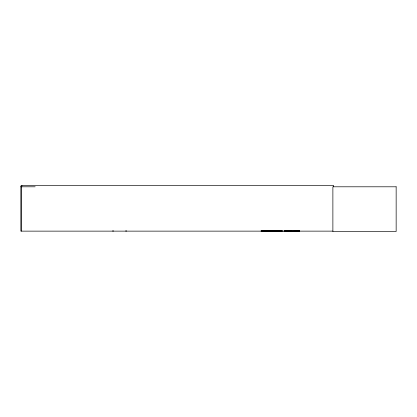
<?xml version="1.0" encoding="UTF-8"?>
<svg xmlns="http://www.w3.org/2000/svg" width="417" height="417" viewBox="0 0 417 417"><rect width="100%" height="100%" fill="white"/><g stroke="black" fill="none" stroke-linecap="round" stroke-linejoin="round"><path stroke-width="0.63" d="M283.774 231.133L284.133 230.856L290.899 230.877M22.153 185.961L20.85 185.961L20.85 231.133L332.964 231.133M20.85 186.8L35.153 186.8M282.335 230.841L261.131 230.836L261.131 231.133L282.345 231.107M299.594 230.935L284.149 231.133L299.594 231.112L299.583 230.778M261.131 230.971L282.351 230.961M287.469 231.023L299.594 231.023M333.616 186.8L333.616 185.492L21.585 185.492L21.585 231.133M290.852 230.856L290.852 231.133M279.312 230.836L279.312 231.133M126.242 230.763L126.242 231.133M125.871 230.763L125.871 231.133M113.2 230.763L113.2 231.133M112.83 230.763L112.83 231.133M396.15 186.8L332.881 186.8L332.881 231.508L396.15 231.508L396.15 186.8"/></g></svg>
